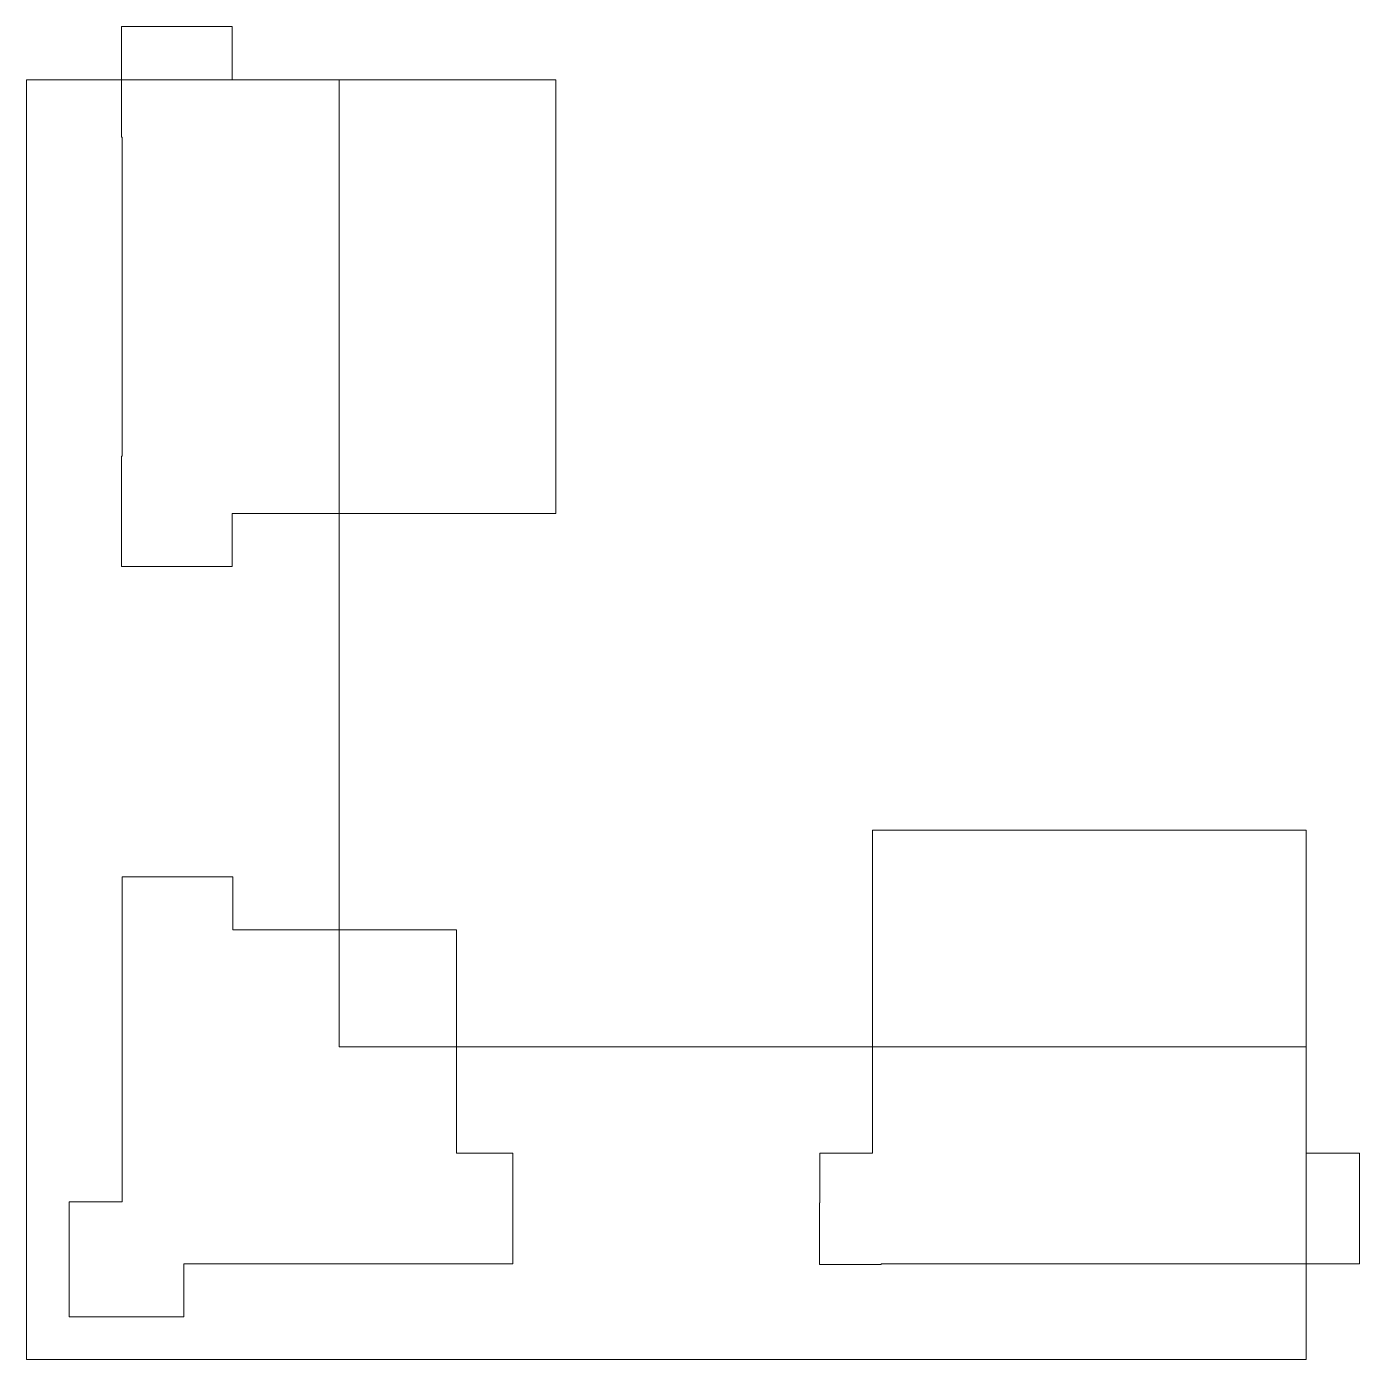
# Model space of a CAD drawing. Header units: inches. Extents: x 0.12 to 3.25, y 0.17 to 3.3.
import ezdxf

# ---------------------------------------------------------------- set-up
doc = ezdxf.new("R2010")
doc.units = ezdxf.units.IN
doc.header["$MEASUREMENT"] = 0
doc.layers.add('None', color=7, linetype='Continuous', lineweight=5)

msp = doc.modelspace()

# ---------------------------------------------------------------- linework, layer by layer
at = {"layer": 'None', "color": 7, "linetype": 'Continuous', "lineweight": 5, "flags": 128}
for points in [[(0.3422, 3.04), (0.3407, 3.04), (0.3407, 3.3), (0.6007, 3.3), (0.6007, 3.175), (1.3622, 3.175), (1.3622, 2.155), (0.6007, 2.155), (0.6007, 2.03), (0.3407, 2.03), (0.3407, 2.29), (0.3422, 2.29)], [(3.1272, 0.9), (3.1272, 0.165), (0.1172, 0.165), (0.1172, 3.175), (0.8522, 3.175), (0.8522, 0.9)], [(3.1272, 0.65), (3.2522, 0.65), (3.2522, 0.39), (2.1272, 0.39), (2.1272, 0.3885), (1.9822, 0.3885), (1.9822, 0.5335), (1.9827, 0.5335), (1.9827, 0.65), (2.1072, 0.65), (2.1072, 1.41), (3.1272, 1.41)], [(1.2612, 0.65), (1.2612, 0.39), (0.4872, 0.39), (0.4872, 0.265), (0.4775, 0.265), (0.4775, 0.265), (0.2175, 0.265), (0.2175, 0.39), (0.2172, 0.39), (0.2172, 0.535), (0.2175, 0.535), (0.2175, 0.5352), (0.3422, 0.5352), (0.3422, 1.3), (0.3424, 1.3), (0.3424, 1.3001), (0.6024, 1.3001), (0.6024, 1.175), (1.1287, 1.175), (1.1287, 0.65)]]:
    msp.add_lwpolyline(points, close=True, dxfattribs=at)

doc.saveas('drawing.dxf')
